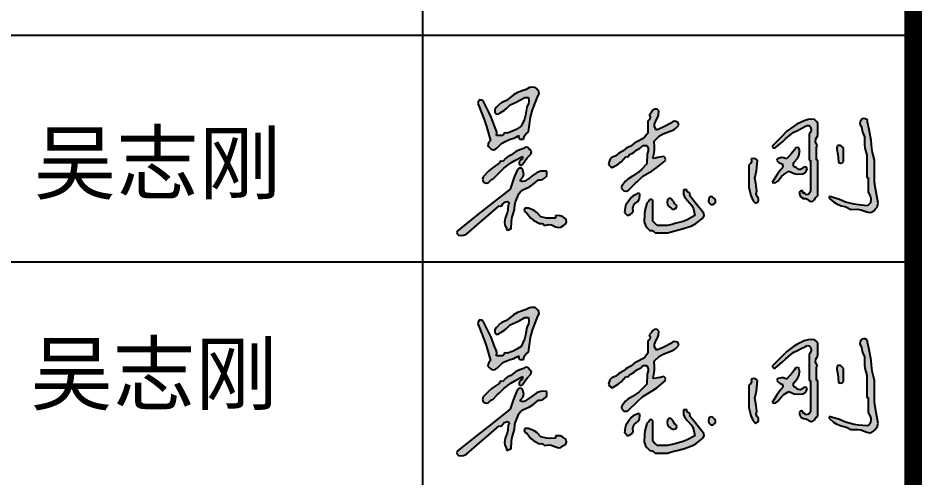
# Model space of a CAD drawing. Extents: x -737978 to 768813, y -372247 to 1140308.
# Drawn here: x -228873 to -221150, y -237344 to -233419 of the extents above; entities that cross this region are included whole.
import ezdxf

# ---------------------------------------------------------------- set-up
doc = ezdxf.new("R2010")
doc.units = 0
doc.header["$LTSCALE"] = 10
doc.header["$MEASUREMENT"] = 0
doc.layers.get('0').update_dxf_attribs({"linetype": 'CONTINUOUS'})
doc.layers.add('DRAW', color=7, linetype='CONTINUOUS', lineweight=70)
doc.layers.add('PUB_TITLE', color=4, linetype='CONTINUOUS')
doc.styles.add('-宋体', font='', dxfattribs={"width": 0.8})
doc.styles.get('-宋体').set_extended_font_data('SimSun')

# ---------------------------------------------------------------- blocks, each defined once
blk = doc.blocks.new('wzg')
h = blk.add_hatch(color=256)
h.dxf.hatch_style = 1
h.paths.add_polyline_path([(0.826577, 1.278069), (0.840469, 1.264177), (0.867877, 1.25699), (0.887394, 1.260893), (0.909929, 1.278069), (0.960253, 1.326905), (0.991362, 1.347644), (1.055796, 1.375313), (1.096602, 1.386528), (1.116777, 1.395175), (1.15304, 1.416989), (1.151057, 1.39953), (1.15487, 1.388091), (1.166932, 1.375313), (1.183603, 1.375313), (1.191938, 1.375313), (1.208609, 1.375313), (1.219398, 1.413904), (1.232704, 1.433864), (1.264177, 1.458666), (1.286389, 1.623627), (1.307818, 1.706489), (1.368367, 1.861535), (1.383902, 1.888001), (1.381474, 1.91471), (1.361421, 1.937941), (1.353086, 1.946277), (1.348918, 1.950444), (1.340583, 1.958779), (1.298193, 1.961852), (1.274341, 1.957081), (1.236393, 1.937941), (1.140497, 1.903157), (1.093644, 1.876803), (1.01412, 1.812913), (0.9646, 1.791511), (0.940699, 1.775079), (0.902983, 1.736507), (0.888178, 1.717951), (0.883191, 1.704654), (0.882145, 1.680938), (0.898151, 1.661526), (0.924784, 1.658567), (0.94466, 1.673992), (0.993046, 1.704644), (1.015888, 1.723203), (1.055796, 1.764291), (1.123955, 1.794497), (1.15744, 1.811239), (1.222501, 1.847643), (1.239171, 1.847643), (1.247506, 1.847643), (1.264177, 1.847643), (1.268027, 1.802578), (1.263252, 1.777116), (1.243339, 1.736507), (1.230026, 1.647813), (1.217077, 1.603213), (1.180825, 1.52118), (1.122736, 1.485178), (1.091666, 1.469643), (1.028012, 1.444774), (1.003392, 1.448152), (0.984513, 1.438712), (0.972444, 1.416989), (0.94466, 1.416989), (0.930768, 1.416989), (0.902983, 1.416989), (0.904841, 1.456727), (0.900122, 1.478747), (0.882145, 1.514234), (0.841439, 1.625209), (0.817656, 1.679771), (0.764063, 1.785129), (0.750505, 1.807561), (0.7346, 1.817502), (0.708495, 1.819859), (0.694, 1.795993), (0.692067, 1.776662), (0.701549, 1.750399), (0.761666, 1.597489), (0.78818, 1.519343), (0.833523, 1.361421), (0.815033, 1.341249), (0.808322, 1.326149), (0.805739, 1.298907), (0.819631, 1.285015)])
h.paths.add_polyline_path([(4.760337, 1.17288), (4.764974, 1.111364), (4.787457, 1.106952), (4.802781, 1.110783), (4.820542, 1.125256), (4.820542, 1.183603), (4.820542, 1.212776), (4.820542, 1.271123), (4.80665, 1.285015), (4.799704, 1.291961), (4.785812, 1.305853), (4.77192, 1.305853), (4.764974, 1.305853), (4.751082, 1.305853), (4.747541, 1.289328), (4.746145, 1.280957), (4.744136, 1.264177), (4.756139, 1.203665)], flags=17)
h.paths.add_polyline_path([(4.050933, 0.949191), (4.014803, 0.889091), (4.039648, 0.882852), (4.057454, 0.886809), (4.077318, 0.902983), (4.120035, 0.954486), (4.14619, 0.977735), (4.202346, 1.01412), (4.261757, 0.988091), (4.297394, 0.981893), (4.362105, 0.986336), (4.38731, 1.00173), (4.398815, 1.014878), (4.410727, 1.041904), (4.401296, 1.059139), (4.375984, 1.062755), (4.362105, 1.04885), (4.335639, 1.033315), (4.308929, 1.035743), (4.285698, 1.055796), (4.262467, 1.06462), (4.251035, 1.087485), (4.257914, 1.111364), (4.298917, 1.15804), (4.314635, 1.189478), (4.327375, 1.250285), (4.318543, 1.257581), (4.31607, 1.267475), (4.320429, 1.278069), (4.297409, 1.283866), (4.278392, 1.276735), (4.26486, 1.257231), (4.231982, 1.212953), (4.213717, 1.191878), (4.174562, 1.15304), (4.140976, 1.166616), (4.119531, 1.168266), (4.084264, 1.159986), (4.07157, 1.153695), (4.068021, 1.135946), (4.077318, 1.125256), (4.09444, 1.110814), (4.104804, 1.104892), (4.12594, 1.097472), (4.135038, 1.073527), (4.130431, 1.052797), (4.112048, 1.034958), (4.070467, 0.978492)], flags=17)
h.paths.add_polyline_path([(0.748492, 0.909431), (0.764063, 0.889091), (0.788009, 0.879993), (0.808739, 0.8846), (0.826577, 0.902983), (0.837345, 0.915088), (0.84556, 0.920017), (0.861307, 0.923822), (0.911319, 0.973833), (0.936324, 0.998839), (0.986336, 1.04885), (1.065507, 1.107725), (1.10765, 1.134416), (1.194717, 1.180825), (1.197904, 1.162461), (1.190482, 1.147616), (1.173878, 1.139148), (1.161648, 1.126531), (1.157773, 1.114904), (1.159986, 1.097472), (1.166278, 1.084779), (1.184027, 1.081229), (1.194717, 1.090526), (1.229861, 1.140615), (1.249541, 1.164512), (1.291961, 1.208609), (1.297758, 1.231629), (1.290627, 1.250645), (1.271123, 1.264177), (1.254877, 1.283388), (1.228675, 1.2863), (1.208609, 1.271123), (1.146384, 1.249524), (1.115928, 1.233571), (1.062742, 1.194717), (1.022184, 1.173942), (1.002927, 1.159129), (0.972444, 1.125256), (0.95408, 1.128444), (0.939235, 1.121022), (0.930768, 1.104418), (0.854101, 1.048948), (0.817565, 1.018034), (0.750171, 0.951606), (0.74468, 0.926585)])
h.paths.add_polyline_path([(2.329697, 0.802961), (2.340811, 0.791847), (2.37068, 0.790036), (2.389891, 0.79772), (2.410271, 0.819631), (2.468475, 0.875349), (2.497649, 0.903133), (2.556138, 0.958552), (2.661189, 1.020143), (2.711789, 1.055282), (2.806195, 1.132202), (2.80945, 1.152166), (2.805614, 1.165594), (2.792303, 1.180825), (2.747807, 1.172714), (2.725578, 1.168546), (2.681166, 1.159986), (2.672651, 1.162152), (2.668708, 1.173983), (2.67422, 1.180825), (2.68529, 1.249453), (2.686719, 1.285181), (2.681166, 1.354475), (2.743458, 1.412046), (2.782298, 1.435948), (2.861763, 1.465612), (2.906169, 1.483305), (2.927868, 1.498804), (2.959007, 1.535072), (2.958044, 1.550003), (2.954715, 1.558325), (2.945115, 1.569802), (2.915227, 1.578265), (2.893706, 1.574352), (2.868709, 1.55591), (2.806838, 1.521418), (2.774637, 1.506017), (2.70895, 1.479504), (2.687373, 1.515268), (2.685366, 1.545382), (2.702004, 1.583694), (2.72309, 1.625222), (2.730422, 1.648686), (2.736734, 1.69483), (2.715592, 1.71307), (2.69161, 1.715468), (2.667274, 1.701777), (2.653032, 1.680485), (2.64446, 1.670486), (2.625598, 1.653154), (2.636499, 1.627001), (2.631827, 1.603643), (2.611706, 1.583694), (2.611706, 1.528126), (2.611706, 1.500342), (2.611706, 1.444774), (2.575138, 1.400688), (2.551208, 1.381244), (2.50057, 1.354475), (2.464835, 1.336344), (2.447698, 1.324919), (2.417217, 1.298907), (2.381483, 1.280776), (2.364345, 1.269351), (2.333865, 1.243339), (2.298131, 1.225208), (2.280993, 1.213782), (2.250513, 1.187771), (2.205205, 1.168706), (2.182545, 1.144158), (2.16716, 1.097472), (2.177658, 1.076363), (2.187727, 1.066294), (2.208836, 1.055796), (2.277294, 1.095179), (2.30949, 1.121522), (2.361649, 1.180825), (2.380013, 1.177637), (2.394857, 1.185059), (2.403325, 1.201663), (2.439059, 1.219794), (2.456197, 1.231219), (2.486678, 1.257231), (2.517732, 1.270862), (2.532701, 1.281339), (2.556138, 1.305853), (2.572808, 1.305853), (2.581143, 1.305853), (2.597814, 1.305853), (2.612861, 1.269876), (2.61454, 1.246359), (2.60476, 1.208609), (2.60178, 1.164167), (2.600391, 1.141939), (2.597814, 1.097472), (2.540174, 1.035431), (2.507499, 1.007018), (2.438055, 0.958552), (2.384177, 0.925917), (2.359062, 0.903756), (2.319973, 0.854361), (2.314948, 0.841115), (2.313483, 0.833791), (2.313027, 0.819631), (2.32414, 0.808517)])
h.paths.add_polyline_path([(4.411393, 0.699201), (4.431565, 0.680711), (4.456409, 0.674472), (4.474216, 0.678429), (4.494079, 0.694603), (4.504232, 0.713781), (4.511776, 0.722834), (4.528809, 0.736279), (4.528809, 0.897427), (4.528809, 0.978001), (4.528809, 1.139148), (4.523253, 1.139148), (4.520474, 1.139148), (4.514917, 1.139148), (4.514917, 1.200273), (4.514917, 1.230836), (4.514917, 1.291961), (4.521091, 1.292653), (4.525014, 1.300499), (4.521863, 1.305853), (4.504058, 1.346681), (4.506059, 1.378697), (4.528809, 1.416989), (4.528809, 1.475336), (4.528809, 1.504509), (4.528809, 1.562856), (4.514917, 1.576748), (4.507971, 1.583694), (4.494079, 1.597586), (4.446619, 1.600643), (4.421452, 1.597682), (4.375997, 1.583694), (4.294266, 1.543654), (4.254737, 1.519654), (4.181508, 1.465612), (4.114826, 1.39893), (4.081485, 1.365589), (4.014803, 1.298907), (4.021252, 1.284045), (4.033385, 1.276764), (4.049534, 1.278069), (4.129918, 1.347749), (4.170205, 1.382479), (4.250968, 1.45172), (4.306536, 1.479504), (4.334321, 1.493396), (4.389889, 1.52118), (4.409483, 1.532035), (4.429138, 1.529578), (4.445457, 1.514234), (4.455349, 1.481913), (4.451405, 1.458247), (4.431565, 1.430881), (4.431565, 1.314188), (4.431565, 1.255842), (4.431565, 1.139148), (4.437122, 1.139148), (4.4399, 1.139148), (4.445457, 1.139148), (4.445457, 0.997449), (4.445457, 0.9266), (4.445457, 0.784901), (4.431899, 0.762469), (4.415994, 0.752528), (4.389889, 0.750171), (4.38856, 0.762525), (4.372785, 0.770412), (4.362105, 0.764063), (4.362105, 0.775177), (4.362105, 0.780733), (4.362105, 0.791847), (4.344645, 0.793831), (4.333206, 0.790018), (4.320429, 0.777955), (4.326159, 0.744528), (4.339604, 0.725321), (4.369051, 0.708495), (4.396293, 0.705912)])
h.paths.add_polyline_path([(3.816147, 0.66404), (3.827261, 0.652926), (3.849693, 0.666485), (3.859633, 0.682389), (3.861991, 0.708495), (3.840556, 0.735358), (3.834881, 0.758057), (3.841153, 0.791847), (3.832817, 0.850194), (3.82865, 0.879367), (3.820315, 0.937714), (3.837258, 1.017266), (3.842873, 1.05798), (3.848099, 1.139148), (3.825151, 1.155769), (3.806213, 1.159556), (3.778638, 1.15304), (3.780356, 1.123165), (3.772702, 1.104029), (3.750854, 1.08358), (3.750854, 0.983557), (3.750854, 0.933546), (3.750854, 0.833523), (3.764824, 0.770918), (3.774701, 0.739877), (3.799477, 0.680711), (3.81059, 0.669597)])
h.paths.add_polyline_path([(3.300912, 0.6607), (3.320201, 0.639034), (3.349709, 0.637776), (3.373099, 0.658243), (3.375769, 0.687657), (3.361877, 0.701549), (3.354931, 0.708495), (3.341039, 0.722387), (3.324321, 0.7278), (3.309489, 0.722856), (3.299363, 0.708495), (3.295185, 0.67979)])
h.paths.add_polyline_path([(2.882662, 0.591837), (2.903439, 0.583466), (2.913584, 0.590641), (2.919397, 0.593547), (2.931223, 0.597358), (2.937914, 0.616447), (2.933096, 0.633308), (2.917331, 0.64598), (2.900261, 0.672667), (2.890372, 0.685381), (2.868709, 0.708495), (2.853778, 0.707531), (2.845456, 0.704202), (2.833979, 0.694603), (2.827632, 0.660827), (2.833322, 0.638066), (2.854817, 0.61125), (2.872577, 0.5976)], flags=17)
h.paths.add_polyline_path([(5.015357, 0.579397), (5.084491, 0.555682), (5.114478, 0.547572), (5.135686, 0.551428), (5.160898, 0.569574), (5.177568, 0.586245), (5.185903, 0.59458), (5.202574, 0.61125), (5.205352, 0.627921), (5.206742, 0.636256), (5.20952, 0.652926), (5.195628, 0.736279), (5.188682, 0.777955), (5.17479, 0.861307), (5.172011, 0.877978), (5.170622, 0.886313), (5.167844, 0.902983), (5.167844, 0.997449), (5.167844, 1.044682), (5.167844, 1.139148), (5.146148, 1.226482), (5.139093, 1.271632), (5.133114, 1.361421), (5.116443, 1.444774), (5.108108, 1.48645), (5.091437, 1.569802), (5.09068, 1.581233), (5.089202, 1.587144), (5.084491, 1.597586), (5.064296, 1.607278), (5.050883, 1.608954), (5.028923, 1.604532), (5.006248, 1.576281), (5.003889, 1.545621), (5.021977, 1.514234), (5.031887, 1.468726), (5.038942, 1.446151), (5.056707, 1.403097), (5.055038, 1.319024), (5.060853, 1.275416), (5.084491, 1.194717), (5.084491, 1.094694), (5.084491, 1.044682), (5.084491, 0.94466), (5.090048, 0.94466), (5.092827, 0.94466), (5.098384, 0.94466), (5.098384, 0.877978), (5.098384, 0.844637), (5.098384, 0.777955), (5.12177, 0.73544), (5.128143, 0.708355), (5.126168, 0.659873), (5.112276, 0.64598), (5.10533, 0.639034), (5.091437, 0.625142), (4.990428, 0.634067), (4.939824, 0.642501), (4.841381, 0.666819), (4.773572, 0.696009), (4.738584, 0.708605), (4.66773, 0.729333), (4.659215, 0.727167), (4.655271, 0.715336), (4.660784, 0.708495), (4.707981, 0.667619), (4.735568, 0.650195), (4.792758, 0.625142), (4.839345, 0.615991), (4.862777, 0.607204), (4.903895, 0.583466), (4.97696, 0.585305)])
h.paths.add_polyline_path([(2.368595, 0.527898), (2.382487, 0.514006), (2.412209, 0.524968), (2.42706, 0.536519), (2.445001, 0.562628), (2.442437, 0.596332), (2.445537, 0.61493), (2.458893, 0.64598), (2.498926, 0.673541), (2.515928, 0.701878), (2.521408, 0.750171), (2.515116, 0.762864), (2.497367, 0.766414), (2.486678, 0.757117), (2.443714, 0.737296), (2.423037, 0.7198), (2.396379, 0.680711), (2.364226, 0.634546), (2.35324, 0.604727), (2.347757, 0.548736), (2.361649, 0.534844)])
h.paths.add_polyline_path([(1.523865, 0.409515), (1.569802, 0.388977), (1.604978, 0.379071), (1.629529, 0.382848), (1.6601, 0.40287), (1.684989, 0.419483), (1.694449, 0.443134), (1.687884, 0.47233), (1.648455, 0.50322), (1.619886, 0.513304), (1.569802, 0.514006), (1.569802, 0.502892), (1.569802, 0.497336), (1.569802, 0.486222), (1.502938, 0.483664), (1.468616, 0.486524), (1.403097, 0.500114), (1.356142, 0.549063), (1.326241, 0.569993), (1.264177, 0.597358), (1.247506, 0.597358), (1.239171, 0.597358), (1.222501, 0.597358), (1.216703, 0.574338), (1.223834, 0.555322), (1.243339, 0.54179), (1.290485, 0.483374), (1.322252, 0.457657), (1.389205, 0.423708), (1.412847, 0.425853), (1.428372, 0.420031), (1.444774, 0.40287), (1.494099, 0.412822)])
h.paths.add_polyline_path([(2.674886, 0.338008), (2.695058, 0.319517), (2.750627, 0.319517), (2.778411, 0.319517), (2.833979, 0.319517), (2.906164, 0.339165), (2.942283, 0.34889), (3.014576, 0.368139), (3.107767, 0.399202), (3.153611, 0.424343), (3.229902, 0.486222), (3.245416, 0.512701), (3.24299, 0.539381), (3.222956, 0.562628), (3.167812, 0.632425), (3.140026, 0.667158), (3.084036, 0.736279), (3.087224, 0.754642), (3.079801, 0.769487), (3.063198, 0.777955), (3.054366, 0.785252), (3.051893, 0.795145), (3.056252, 0.805739), (3.039581, 0.805739), (3.031246, 0.805739), (3.014576, 0.805739), (3.015278, 0.755655), (3.025361, 0.727086), (3.056252, 0.687657), (3.105973, 0.6288), (3.124783, 0.589615), (3.139604, 0.514006), (3.056252, 0.466447), (3.010236, 0.447753), (2.917331, 0.423708), (2.88399, 0.415372), (2.86732, 0.411205), (2.833979, 0.40287), (2.786746, 0.40287), (2.763129, 0.40287), (2.715896, 0.40287), (2.696448, 0.422318), (2.686723, 0.432043), (2.667274, 0.451492), (2.667274, 0.543179), (2.667274, 0.589023), (2.667274, 0.680711), (2.65738, 0.694412), (2.639401, 0.697409), (2.625598, 0.687657), (2.618105, 0.671521), (2.611911, 0.663779), (2.597814, 0.652926), (2.578031, 0.571197), (2.572352, 0.528604), (2.57003, 0.444546), (2.586282, 0.401254), (2.599907, 0.38006), (2.632544, 0.347301), (2.659786, 0.344719)])
h.paths.add_polyline_path([(0.459019, 0.306963), (0.47233, 0.291733), (0.508732, 0.288511), (0.528878, 0.291611), (0.562628, 0.305625), (0.710697, 0.432489), (0.784331, 0.496398), (0.930768, 0.625142), (0.949131, 0.621955), (0.963976, 0.629377), (0.972444, 0.64598), (0.990854, 0.662673), (1.003612, 0.669052), (1.028012, 0.673765), (1.040705, 0.667473), (1.044255, 0.649724), (1.034958, 0.639034), (1.030424, 0.576515), (1.023161, 0.54456), (1.000228, 0.486222), (0.991466, 0.439477), (0.994749, 0.411574), (1.01412, 0.368139), (1.016675, 0.35598), (1.030643, 0.348996), (1.041904, 0.354247), (1.049201, 0.363079), (1.059094, 0.365552), (1.069688, 0.361193), (1.073005, 0.45112), (1.080144, 0.496814), (1.104418, 0.583466), (1.110588, 0.640411), (1.117794, 0.669238), (1.139148, 0.722387), (1.155512, 0.760716), (1.169448, 0.779298), (1.201663, 0.805739), (1.276472, 0.840446), (1.312465, 0.863481), (1.375313, 0.916876), (1.404307, 0.915994), (1.421053, 0.921017), (1.444774, 0.937714), (1.455887, 0.948827), (1.461444, 0.954384), (1.472558, 0.965498), (1.472558, 0.984947), (1.472558, 0.994671), (1.472558, 1.01412), (1.42783, 1.01668), (1.404142, 1.013719), (1.361421, 1.000228), (1.305853, 0.96133), (1.278069, 0.941881), (1.222501, 0.902983), (1.200541, 0.898561), (1.187128, 0.900238), (1.166932, 0.909929), (1.200077, 0.946336), (1.209819, 0.979459), (1.201663, 1.028012), (1.185657, 1.047424), (1.159024, 1.050383), (1.139148, 1.034958), (1.10302, 0.947144), (1.086317, 0.902601), (1.055796, 0.812685), (0.81679, 0.623833), (0.697318, 0.529367), (0.458438, 0.340355), (0.455182, 0.320392)])
for p, q in [((1.274341, 1.957081), (1.236393, 1.937941)), ((1.298193, 1.961852), (1.274341, 1.957081)), ((1.340583, 1.958779), (1.298193, 1.961852)), ((1.348918, 1.950444), (1.340583, 1.958779)), ((1.353086, 1.946277), (1.348918, 1.950444)), ((1.361421, 1.937941), (1.353086, 1.946277)), ((1.093644, 1.876803), (1.01412, 1.812913)), ((1.140497, 1.903157), (1.093644, 1.876803)), ((1.236393, 1.937941), (1.140497, 1.903157)), ((1.15744, 1.811239), (1.222501, 1.847643)), ((1.222501, 1.847643), (1.239171, 1.847643)), ((1.239171, 1.847643), (1.247506, 1.847643)), ((1.247506, 1.847643), (1.264177, 1.847643)), ((1.264177, 1.847643), (1.268027, 1.802578)), ((1.307818, 1.706489), (1.368367, 1.861535)), ((1.381474, 1.91471), (1.361421, 1.937941)), ((1.368367, 1.861535), (1.383902, 1.888001)), ((1.383902, 1.888001), (1.381474, 1.91471)), ((0.694, 1.795993), (0.692067, 1.776662)), ((0.692067, 1.776662), (0.701549, 1.750399)), ((0.708495, 1.819859), (0.694, 1.795993)), ((0.701549, 1.750399), (0.761666, 1.597489)), ((0.7346, 1.817502), (0.708495, 1.819859)), ((0.750505, 1.807561), (0.7346, 1.817502)), ((0.764063, 1.785129), (0.750505, 1.807561)), ((0.817656, 1.679771), (0.764063, 1.785129)), ((0.902983, 1.736507), (0.888178, 1.717951)), ((0.940699, 1.775079), (0.902983, 1.736507)), ((0.9646, 1.791511), (0.940699, 1.775079)), ((1.01412, 1.812913), (0.9646, 1.791511)), ((1.015888, 1.723203), (1.055796, 1.764291)), ((1.055796, 1.764291), (1.123955, 1.794497)), ((1.123955, 1.794497), (1.15744, 1.811239)), ((1.243339, 1.736507), (1.230026, 1.647813)), ((1.263252, 1.777116), (1.243339, 1.736507)), ((1.268027, 1.802578), (1.263252, 1.777116)), ((0.841439, 1.625209), (0.817656, 1.679771)), ((0.883191, 1.704654), (0.882145, 1.680938)), ((0.882145, 1.680938), (0.898151, 1.661526)), ((0.888178, 1.717951), (0.883191, 1.704654)), ((0.898151, 1.661526), (0.924784, 1.658567)), ((0.924784, 1.658567), (0.94466, 1.673992)), ((0.94466, 1.673992), (0.993046, 1.704644)), ((0.993046, 1.704644), (1.015888, 1.723203)), ((1.230026, 1.647813), (1.217077, 1.603213)), ((1.286389, 1.623627), (1.307818, 1.706489)), ((2.64446, 1.670486), (2.625598, 1.653154)), ((2.625598, 1.653154), (2.636499, 1.627001)), ((2.653032, 1.680485), (2.64446, 1.670486)), ((2.667274, 1.701777), (2.653032, 1.680485)), ((2.69161, 1.715468), (2.667274, 1.701777)), ((2.715592, 1.71307), (2.69161, 1.715468)), ((2.736734, 1.69483), (2.715592, 1.71307)), ((2.72309, 1.625222), (2.730422, 1.648686)), ((2.730422, 1.648686), (2.736734, 1.69483)), ((0.761666, 1.597489), (0.78818, 1.519343)), ((0.882145, 1.514234), (0.841439, 1.625209)), ((1.217077, 1.603213), (1.180825, 1.52118)), ((1.264177, 1.458666), (1.286389, 1.623627)), ((2.631827, 1.603643), (2.611706, 1.583694)), ((2.611706, 1.583694), (2.611706, 1.528126)), ((2.636499, 1.627001), (2.631827, 1.603643)), ((2.685366, 1.545382), (2.702004, 1.583694)), ((2.687373, 1.515268), (2.685366, 1.545382)), ((2.702004, 1.583694), (2.72309, 1.625222)), ((2.868709, 1.55591), (2.806838, 1.521418)), ((2.893706, 1.574352), (2.868709, 1.55591)), ((2.915227, 1.578265), (2.893706, 1.574352)), ((2.945115, 1.569802), (2.915227, 1.578265)), ((2.927868, 1.498804), (2.959007, 1.535072)), ((2.954715, 1.558325), (2.945115, 1.569802)), ((2.958044, 1.550003), (2.954715, 1.558325)), ((2.959007, 1.535072), (2.958044, 1.550003)), ((4.294266, 1.543654), (4.254737, 1.519654)), ((4.375997, 1.583694), (4.294266, 1.543654)), ((4.421452, 1.597682), (4.375997, 1.583694)), ((4.389889, 1.52118), (4.409483, 1.532035)), ((4.409483, 1.532035), (4.429138, 1.529578)), ((4.446619, 1.600643), (4.421452, 1.597682)), ((4.494079, 1.597586), (4.446619, 1.600643)), ((4.507971, 1.583694), (4.494079, 1.597586)), ((4.514917, 1.576748), (4.507971, 1.583694)), ((4.528809, 1.562856), (4.514917, 1.576748)), ((4.528809, 1.504509), (4.528809, 1.562856)), ((5.006248, 1.576281), (5.003889, 1.545621)), ((5.003889, 1.545621), (5.021977, 1.514234)), ((5.028923, 1.604532), (5.006248, 1.576281)), ((5.050883, 1.608954), (5.028923, 1.604532)), ((5.064296, 1.607278), (5.050883, 1.608954)), ((5.084491, 1.597586), (5.064296, 1.607278)), ((5.089202, 1.587144), (5.084491, 1.597586)), ((5.09068, 1.581233), (5.089202, 1.587144)), ((5.091437, 1.569802), (5.09068, 1.581233)), ((5.108108, 1.48645), (5.091437, 1.569802)), ((0.78818, 1.519343), (0.833523, 1.361421)), ((0.900122, 1.478747), (0.882145, 1.514234)), ((0.904841, 1.456727), (0.900122, 1.478747)), ((0.902983, 1.416989), (0.904841, 1.456727)), ((0.984513, 1.438712), (0.972444, 1.416989)), ((1.003392, 1.448152), (0.984513, 1.438712)), ((1.028012, 1.444774), (1.003392, 1.448152)), ((1.091666, 1.469643), (1.028012, 1.444774)), ((1.122736, 1.485178), (1.091666, 1.469643)), ((1.180825, 1.52118), (1.122736, 1.485178)), ((1.219398, 1.413904), (1.232704, 1.433864)), ((1.232704, 1.433864), (1.264177, 1.458666)), ((2.611706, 1.444774), (2.575138, 1.400688)), ((2.611706, 1.528126), (2.611706, 1.500342)), ((2.611706, 1.500342), (2.611706, 1.444774)), ((2.70895, 1.479504), (2.687373, 1.515268)), ((2.774637, 1.506017), (2.70895, 1.479504)), ((2.743458, 1.412046), (2.782298, 1.435948)), ((2.806838, 1.521418), (2.774637, 1.506017)), ((2.782298, 1.435948), (2.861763, 1.465612)), ((2.861763, 1.465612), (2.906169, 1.483305)), ((2.906169, 1.483305), (2.927868, 1.498804)), ((4.181508, 1.465612), (4.114826, 1.39893)), ((4.170205, 1.382479), (4.250968, 1.45172)), ((4.254737, 1.519654), (4.181508, 1.465612)), ((4.250968, 1.45172), (4.306536, 1.479504)), ((4.306536, 1.479504), (4.334321, 1.493396)), ((4.334321, 1.493396), (4.389889, 1.52118)), ((4.429138, 1.529578), (4.445457, 1.514234)), ((4.451405, 1.458247), (4.431565, 1.430881)), ((4.431565, 1.430881), (4.431565, 1.314188)), ((4.445457, 1.514234), (4.455349, 1.481913)), ((4.455349, 1.481913), (4.451405, 1.458247)), ((4.528809, 1.475336), (4.528809, 1.504509)), ((4.528809, 1.416989), (4.528809, 1.475336)), ((5.021977, 1.514234), (5.031887, 1.468726)), ((5.031887, 1.468726), (5.038942, 1.446151)), ((5.038942, 1.446151), (5.056707, 1.403097)), ((5.116443, 1.444774), (5.108108, 1.48645)), ((5.133114, 1.361421), (5.116443, 1.444774)), ((0.815033, 1.341249), (0.808322, 1.326149)), ((0.833523, 1.361421), (0.815033, 1.341249)), ((0.930768, 1.416989), (0.902983, 1.416989)), ((0.909929, 1.278069), (0.960253, 1.326905)), ((0.94466, 1.416989), (0.930768, 1.416989)), ((0.972444, 1.416989), (0.94466, 1.416989)), ((0.960253, 1.326905), (0.991362, 1.347644)), ((0.991362, 1.347644), (1.055796, 1.375313)), ((1.055796, 1.375313), (1.096602, 1.386528)), ((1.096602, 1.386528), (1.116777, 1.395175)), ((1.116777, 1.395175), (1.15304, 1.416989)), ((1.15304, 1.416989), (1.151057, 1.39953)), ((1.151057, 1.39953), (1.15487, 1.388091)), ((1.15487, 1.388091), (1.166932, 1.375313)), ((1.166932, 1.375313), (1.183603, 1.375313)), ((1.183603, 1.375313), (1.191938, 1.375313)), ((1.191938, 1.375313), (1.208609, 1.375313)), ((1.208609, 1.375313), (1.219398, 1.413904)), ((2.464835, 1.336344), (2.447698, 1.324919)), ((2.50057, 1.354475), (2.464835, 1.336344)), ((2.551208, 1.381244), (2.50057, 1.354475)), ((2.575138, 1.400688), (2.551208, 1.381244)), ((2.681166, 1.354475), (2.743458, 1.412046)), ((2.686719, 1.285181), (2.681166, 1.354475)), ((4.081485, 1.365589), (4.014803, 1.298907)), ((4.049534, 1.278069), (4.129918, 1.347749)), ((4.114826, 1.39893), (4.081485, 1.365589)), ((4.129918, 1.347749), (4.170205, 1.382479)), ((4.504058, 1.346681), (4.506059, 1.378697)), ((4.521863, 1.305853), (4.504058, 1.346681)), ((4.506059, 1.378697), (4.528809, 1.416989)), ((5.056707, 1.403097), (5.055038, 1.319024)), ((5.139093, 1.271632), (5.133114, 1.361421)), ((0.808322, 1.326149), (0.805739, 1.298907)), ((0.805739, 1.298907), (0.819631, 1.285015)), ((0.819631, 1.285015), (0.826577, 1.278069)), ((0.826577, 1.278069), (0.840469, 1.264177)), ((0.840469, 1.264177), (0.867877, 1.25699)), ((0.867877, 1.25699), (0.887394, 1.260893)), ((0.887394, 1.260893), (0.909929, 1.278069)), ((1.115928, 1.233571), (1.062742, 1.194717)), ((1.146384, 1.249524), (1.115928, 1.233571)), ((1.208609, 1.271123), (1.146384, 1.249524)), ((1.228675, 1.2863), (1.208609, 1.271123)), ((1.254877, 1.283388), (1.228675, 1.2863)), ((1.271123, 1.264177), (1.254877, 1.283388)), ((1.290627, 1.250645), (1.271123, 1.264177)), ((1.297758, 1.231629), (1.290627, 1.250645)), ((1.291961, 1.208609), (1.297758, 1.231629)), ((2.298131, 1.225208), (2.280993, 1.213782)), ((2.333865, 1.243339), (2.298131, 1.225208)), ((2.364345, 1.269351), (2.333865, 1.243339)), ((2.381483, 1.280776), (2.364345, 1.269351)), ((2.417217, 1.298907), (2.381483, 1.280776)), ((2.447698, 1.324919), (2.417217, 1.298907)), ((2.439059, 1.219794), (2.456197, 1.231219)), ((2.456197, 1.231219), (2.486678, 1.257231)), ((2.486678, 1.257231), (2.517732, 1.270862)), ((2.517732, 1.270862), (2.532701, 1.281339)), ((2.532701, 1.281339), (2.556138, 1.305853)), ((2.556138, 1.305853), (2.572808, 1.305853)), ((2.572808, 1.305853), (2.581143, 1.305853)), ((2.581143, 1.305853), (2.597814, 1.305853)), ((2.597814, 1.305853), (2.612861, 1.269876)), ((2.61454, 1.246359), (2.60476, 1.208609)), ((2.612861, 1.269876), (2.61454, 1.246359)), ((2.67422, 1.180825), (2.68529, 1.249453)), ((2.68529, 1.249453), (2.686719, 1.285181)), ((4.014803, 1.298907), (4.021252, 1.284045)), ((4.021252, 1.284045), (4.033385, 1.276764)), ((4.033385, 1.276764), (4.049534, 1.278069)), ((4.26486, 1.257231), (4.231982, 1.212953)), ((4.278392, 1.276735), (4.26486, 1.257231)), ((4.297409, 1.283866), (4.278392, 1.276735)), ((4.320429, 1.278069), (4.297409, 1.283866)), ((4.314635, 1.189478), (4.327375, 1.250285)), ((4.31607, 1.267475), (4.320429, 1.278069)), ((4.318543, 1.257581), (4.31607, 1.267475)), ((4.327375, 1.250285), (4.318543, 1.257581)), ((4.431565, 1.314188), (4.431565, 1.255842)), ((4.431565, 1.255842), (4.431565, 1.139148)), ((4.514917, 1.291961), (4.521091, 1.292653)), ((4.514917, 1.230836), (4.514917, 1.291961)), ((4.514917, 1.200273), (4.514917, 1.230836)), ((4.521091, 1.292653), (4.525014, 1.300499)), ((4.525014, 1.300499), (4.521863, 1.305853)), ((4.746145, 1.280957), (4.744136, 1.264177)), ((4.744136, 1.264177), (4.756139, 1.203665)), ((4.747541, 1.289328), (4.746145, 1.280957)), ((4.751082, 1.305853), (4.747541, 1.289328)), ((4.764974, 1.305853), (4.751082, 1.305853)), ((4.77192, 1.305853), (4.764974, 1.305853)), ((4.785812, 1.305853), (4.77192, 1.305853)), ((4.799704, 1.291961), (4.785812, 1.305853)), ((4.80665, 1.285015), (4.799704, 1.291961)), ((4.820542, 1.271123), (4.80665, 1.285015)), ((4.820542, 1.212776), (4.820542, 1.271123)), ((5.055038, 1.319024), (5.060853, 1.275416)), ((5.060853, 1.275416), (5.084491, 1.194717)), ((5.146148, 1.226482), (5.139093, 1.271632)), ((5.167844, 1.139148), (5.146148, 1.226482)), ((0.95408, 1.128444), (0.939235, 1.121022)), ((0.972444, 1.125256), (0.95408, 1.128444)), ((1.002927, 1.159129), (0.972444, 1.125256)), ((1.022184, 1.173942), (1.002927, 1.159129)), ((1.062742, 1.194717), (1.022184, 1.173942)), ((1.065507, 1.107725), (1.10765, 1.134416)), ((1.10765, 1.134416), (1.194717, 1.180825)), ((1.161648, 1.126531), (1.157773, 1.114904)), ((1.173878, 1.139148), (1.161648, 1.126531)), ((1.190482, 1.147616), (1.173878, 1.139148)), ((1.197904, 1.162461), (1.190482, 1.147616)), ((1.194717, 1.180825), (1.197904, 1.162461)), ((1.194717, 1.090526), (1.229861, 1.140615)), ((1.229861, 1.140615), (1.249541, 1.164512)), ((1.249541, 1.164512), (1.291961, 1.208609)), ((2.182545, 1.144158), (2.16716, 1.097472)), ((2.205205, 1.168706), (2.182545, 1.144158)), ((2.250513, 1.187771), (2.205205, 1.168706)), ((2.280993, 1.213782), (2.250513, 1.187771)), ((2.30949, 1.121522), (2.361649, 1.180825)), ((2.361649, 1.180825), (2.380013, 1.177637)), ((2.380013, 1.177637), (2.394857, 1.185059)), ((2.394857, 1.185059), (2.403325, 1.201663)), ((2.403325, 1.201663), (2.439059, 1.219794)), ((2.600391, 1.141939), (2.597814, 1.097472)), ((2.60178, 1.164167), (2.600391, 1.141939)), ((2.60476, 1.208609), (2.60178, 1.164167)), ((2.668708, 1.173983), (2.67422, 1.180825)), ((2.672651, 1.162152), (2.668708, 1.173983)), ((2.681166, 1.159986), (2.672651, 1.162152)), ((2.725578, 1.168546), (2.681166, 1.159986)), ((2.711789, 1.055282), (2.806195, 1.132202)), ((2.747807, 1.172714), (2.725578, 1.168546)), ((2.792303, 1.180825), (2.747807, 1.172714)), ((2.805614, 1.165594), (2.792303, 1.180825)), ((2.80945, 1.152166), (2.805614, 1.165594)), ((2.806195, 1.132202), (2.80945, 1.152166)), ((3.780356, 1.123165), (3.772702, 1.104029)), ((3.806213, 1.159556), (3.778638, 1.15304)), ((3.778638, 1.15304), (3.780356, 1.123165)), ((3.825151, 1.155769), (3.806213, 1.159556)), ((3.848099, 1.139148), (3.825151, 1.155769)), ((3.842873, 1.05798), (3.848099, 1.139148)), ((4.07157, 1.153695), (4.068021, 1.135946)), ((4.068021, 1.135946), (4.077318, 1.125256)), ((4.084264, 1.159986), (4.07157, 1.153695)), ((4.077318, 1.125256), (4.09444, 1.110814)), ((4.119531, 1.168266), (4.084264, 1.159986)), ((4.140976, 1.166616), (4.119531, 1.168266)), ((4.174562, 1.15304), (4.140976, 1.166616)), ((4.213717, 1.191878), (4.174562, 1.15304)), ((4.231982, 1.212953), (4.213717, 1.191878)), ((4.257914, 1.111364), (4.298917, 1.15804)), ((4.298917, 1.15804), (4.314635, 1.189478)), ((4.431565, 1.139148), (4.437122, 1.139148)), ((4.437122, 1.139148), (4.4399, 1.139148)), ((4.4399, 1.139148), (4.445457, 1.139148)), ((4.445457, 1.139148), (4.445457, 0.997449)), ((4.514917, 1.139148), (4.514917, 1.200273)), ((4.520474, 1.139148), (4.514917, 1.139148)), ((4.523253, 1.139148), (4.520474, 1.139148)), ((4.528809, 1.139148), (4.523253, 1.139148)), ((4.528809, 0.978001), (4.528809, 1.139148)), ((4.756139, 1.203665), (4.760337, 1.17288)), ((4.760337, 1.17288), (4.764974, 1.111364)), ((4.802781, 1.110783), (4.820542, 1.125256)), ((4.820542, 1.183603), (4.820542, 1.212776)), ((4.820542, 1.125256), (4.820542, 1.183603)), ((5.084491, 1.194717), (5.084491, 1.094694)), ((5.167844, 1.044682), (5.167844, 1.139148)), ((0.854101, 1.048948), (0.817565, 1.018034)), ((0.930768, 1.104418), (0.854101, 1.048948)), ((0.939235, 1.121022), (0.930768, 1.104418)), ((0.936324, 0.998839), (0.986336, 1.04885)), ((0.986336, 1.04885), (1.065507, 1.107725)), ((1.139148, 1.034958), (1.10302, 0.947144)), ((1.159024, 1.050383), (1.139148, 1.034958)), ((1.157773, 1.114904), (1.159986, 1.097472)), ((1.185657, 1.047424), (1.159024, 1.050383)), ((1.159986, 1.097472), (1.166278, 1.084779)), ((1.166278, 1.084779), (1.184027, 1.081229)), ((1.184027, 1.081229), (1.194717, 1.090526)), ((1.201663, 1.028012), (1.185657, 1.047424)), ((1.209819, 0.979459), (1.201663, 1.028012)), ((2.16716, 1.097472), (2.177658, 1.076363)), ((2.177658, 1.076363), (2.187727, 1.066294)), ((2.187727, 1.066294), (2.208836, 1.055796)), ((2.208836, 1.055796), (2.277294, 1.095179)), ((2.277294, 1.095179), (2.30949, 1.121522)), ((2.540174, 1.035431), (2.507499, 1.007018)), ((2.597814, 1.097472), (2.540174, 1.035431)), ((2.661189, 1.020143), (2.711789, 1.055282)), ((3.772702, 1.104029), (3.750854, 1.08358)), ((3.750854, 1.08358), (3.750854, 0.983557)), ((3.837258, 1.017266), (3.842873, 1.05798)), ((4.112048, 1.034958), (4.070467, 0.978492)), ((4.09444, 1.110814), (4.104804, 1.104892)), ((4.104804, 1.104892), (4.12594, 1.097472)), ((4.130431, 1.052797), (4.112048, 1.034958)), ((4.12594, 1.097472), (4.135038, 1.073527)), ((4.135038, 1.073527), (4.130431, 1.052797)), ((4.251035, 1.087485), (4.257914, 1.111364)), ((4.262467, 1.06462), (4.251035, 1.087485)), ((4.285698, 1.055796), (4.262467, 1.06462)), ((4.308929, 1.035743), (4.285698, 1.055796)), ((4.335639, 1.033315), (4.308929, 1.035743)), ((4.362105, 1.04885), (4.335639, 1.033315)), ((4.375984, 1.062755), (4.362105, 1.04885)), ((4.401296, 1.059139), (4.375984, 1.062755)), ((4.398815, 1.014878), (4.410727, 1.041904)), ((4.410727, 1.041904), (4.401296, 1.059139)), ((4.764974, 1.111364), (4.787457, 1.106952)), ((4.787457, 1.106952), (4.802781, 1.110783)), ((5.084491, 1.094694), (5.084491, 1.044682)), ((5.084491, 1.044682), (5.084491, 0.94466)), ((5.167844, 0.997449), (5.167844, 1.044682)), ((0.750171, 0.951606), (0.74468, 0.926585)), ((0.74468, 0.926585), (0.748492, 0.909431)), ((0.817565, 1.018034), (0.750171, 0.951606)), ((0.837345, 0.915088), (0.84556, 0.920017)), ((0.84556, 0.920017), (0.861307, 0.923822)), ((0.861307, 0.923822), (0.911319, 0.973833)), ((0.911319, 0.973833), (0.936324, 0.998839)), ((1.10302, 0.947144), (1.086317, 0.902601)), ((1.166932, 0.909929), (1.200077, 0.946336)), ((1.200077, 0.946336), (1.209819, 0.979459)), ((1.278069, 0.941881), (1.222501, 0.902983)), ((1.305853, 0.96133), (1.278069, 0.941881)), ((1.361421, 1.000228), (1.305853, 0.96133)), ((1.404142, 1.013719), (1.361421, 1.000228)), ((1.42783, 1.01668), (1.404142, 1.013719)), ((1.404307, 0.915994), (1.421053, 0.921017)), ((1.421053, 0.921017), (1.444774, 0.937714)), ((1.472558, 1.01412), (1.42783, 1.01668)), ((1.444774, 0.937714), (1.455887, 0.948827)), ((1.455887, 0.948827), (1.461444, 0.954384)), ((1.461444, 0.954384), (1.472558, 0.965498)), ((1.472558, 0.994671), (1.472558, 1.01412)), ((1.472558, 0.984947), (1.472558, 0.994671)), ((1.472558, 0.965498), (1.472558, 0.984947)), ((2.384177, 0.925917), (2.359062, 0.903756)), ((2.438055, 0.958552), (2.384177, 0.925917)), ((2.507499, 1.007018), (2.438055, 0.958552)), ((2.497649, 0.903133), (2.556138, 0.958552)), ((2.556138, 0.958552), (2.661189, 1.020143)), ((3.750854, 0.983557), (3.750854, 0.933546)), ((3.750854, 0.933546), (3.750854, 0.833523)), ((3.820315, 0.937714), (3.837258, 1.017266)), ((3.82865, 0.879367), (3.820315, 0.937714)), ((4.050933, 0.949191), (4.014803, 0.889091)), ((4.070467, 0.978492), (4.050933, 0.949191)), ((4.077318, 0.902983), (4.120035, 0.954486)), ((4.120035, 0.954486), (4.14619, 0.977735)), ((4.14619, 0.977735), (4.202346, 1.01412)), ((4.202346, 1.01412), (4.261757, 0.988091)), ((4.261757, 0.988091), (4.297394, 0.981893)), ((4.297394, 0.981893), (4.362105, 0.986336)), ((4.362105, 0.986336), (4.38731, 1.00173)), ((4.38731, 1.00173), (4.398815, 1.014878)), ((4.445457, 0.997449), (4.445457, 0.9266)), ((4.445457, 0.9266), (4.445457, 0.784901)), ((4.528809, 0.897427), (4.528809, 0.978001)), ((5.084491, 0.94466), (5.090048, 0.94466)), ((5.090048, 0.94466), (5.092827, 0.94466)), ((5.092827, 0.94466), (5.098384, 0.94466)), ((5.098384, 0.94466), (5.098384, 0.877978)), ((5.167844, 0.902983), (5.167844, 0.997449)), ((0.748492, 0.909431), (0.764063, 0.889091)), ((0.764063, 0.889091), (0.788009, 0.879993)), ((0.788009, 0.879993), (0.808739, 0.8846)), ((0.808739, 0.8846), (0.826577, 0.902983)), ((0.826577, 0.902983), (0.837345, 0.915088)), ((1.086317, 0.902601), (1.055796, 0.812685)), ((1.187128, 0.900238), (1.166932, 0.909929)), ((1.200541, 0.898561), (1.187128, 0.900238)), ((1.222501, 0.902983), (1.200541, 0.898561)), ((1.201663, 0.805739), (1.276472, 0.840446)), ((1.276472, 0.840446), (1.312465, 0.863481)), ((1.312465, 0.863481), (1.375313, 0.916876)), ((1.375313, 0.916876), (1.404307, 0.915994)), ((2.313483, 0.833791), (2.313027, 0.819631)), ((2.313027, 0.819631), (2.32414, 0.808517)), ((2.314948, 0.841115), (2.313483, 0.833791)), ((2.319973, 0.854361), (2.314948, 0.841115)), ((2.359062, 0.903756), (2.319973, 0.854361)), ((2.389891, 0.79772), (2.410271, 0.819631)), ((2.410271, 0.819631), (2.468475, 0.875349)), ((2.468475, 0.875349), (2.497649, 0.903133)), ((3.750854, 0.833523), (3.764824, 0.770918)), ((3.832817, 0.850194), (3.82865, 0.879367)), ((3.841153, 0.791847), (3.832817, 0.850194)), ((4.014803, 0.889091), (4.039648, 0.882852)), ((4.039648, 0.882852), (4.057454, 0.886809)), ((4.057454, 0.886809), (4.077318, 0.902983)), ((4.528809, 0.736279), (4.528809, 0.897427)), ((5.098384, 0.877978), (5.098384, 0.844637)), ((5.098384, 0.844637), (5.098384, 0.777955)), ((5.170622, 0.886313), (5.167844, 0.902983)), ((5.172011, 0.877978), (5.170622, 0.886313)), ((5.17479, 0.861307), (5.172011, 0.877978)), ((5.188682, 0.777955), (5.17479, 0.861307)), ((1.055796, 0.812685), (0.81679, 0.623833)), ((1.117794, 0.669238), (1.139148, 0.722387)), ((1.139148, 0.722387), (1.155512, 0.760716)), ((1.155512, 0.760716), (1.169448, 0.779298)), ((1.169448, 0.779298), (1.201663, 0.805739)), ((2.32414, 0.808517), (2.329697, 0.802961)), ((2.329697, 0.802961), (2.340811, 0.791847)), ((2.340811, 0.791847), (2.37068, 0.790036)), ((2.37068, 0.790036), (2.389891, 0.79772)), ((2.423037, 0.7198), (2.396379, 0.680711)), ((2.443714, 0.737296), (2.423037, 0.7198)), ((2.486678, 0.757117), (2.443714, 0.737296)), ((2.497367, 0.766414), (2.486678, 0.757117)), ((2.515116, 0.762864), (2.497367, 0.766414)), ((2.521408, 0.750171), (2.515116, 0.762864)), ((2.515928, 0.701878), (2.521408, 0.750171)), ((3.031246, 0.805739), (3.014576, 0.805739)), ((3.014576, 0.805739), (3.015278, 0.755655)), ((3.015278, 0.755655), (3.025361, 0.727086)), ((3.025361, 0.727086), (3.056252, 0.687657)), ((3.039581, 0.805739), (3.031246, 0.805739)), ((3.056252, 0.805739), (3.039581, 0.805739)), ((3.051893, 0.795145), (3.056252, 0.805739)), ((3.054366, 0.785252), (3.051893, 0.795145)), ((3.063198, 0.777955), (3.054366, 0.785252)), ((3.079801, 0.769487), (3.063198, 0.777955)), ((3.087224, 0.754642), (3.079801, 0.769487)), ((3.084036, 0.736279), (3.087224, 0.754642)), ((3.140026, 0.667158), (3.084036, 0.736279)), ((3.309489, 0.722856), (3.299363, 0.708495)), ((3.324321, 0.7278), (3.309489, 0.722856)), ((3.341039, 0.722387), (3.324321, 0.7278)), ((3.354931, 0.708495), (3.341039, 0.722387)), ((3.764824, 0.770918), (3.774701, 0.739877)), ((3.774701, 0.739877), (3.799477, 0.680711)), ((3.834881, 0.758057), (3.841153, 0.791847)), ((3.840556, 0.735358), (3.834881, 0.758057)), ((3.861991, 0.708495), (3.840556, 0.735358)), ((4.333206, 0.790018), (4.320429, 0.777955)), ((4.320429, 0.777955), (4.326159, 0.744528)), ((4.326159, 0.744528), (4.339604, 0.725321)), ((4.344645, 0.793831), (4.333206, 0.790018)), ((4.339604, 0.725321), (4.369051, 0.708495)), ((4.362105, 0.791847), (4.344645, 0.793831)), ((4.362105, 0.780733), (4.362105, 0.791847)), ((4.362105, 0.775177), (4.362105, 0.780733)), ((4.362105, 0.764063), (4.362105, 0.775177)), ((4.372785, 0.770412), (4.362105, 0.764063)), ((4.38856, 0.762525), (4.372785, 0.770412)), ((4.389889, 0.750171), (4.38856, 0.762525)), ((4.415994, 0.752528), (4.389889, 0.750171)), ((4.431899, 0.762469), (4.415994, 0.752528)), ((4.445457, 0.784901), (4.431899, 0.762469)), ((4.504232, 0.713781), (4.511776, 0.722834)), ((4.511776, 0.722834), (4.528809, 0.736279)), ((4.659215, 0.727167), (4.655271, 0.715336)), ((4.655271, 0.715336), (4.660784, 0.708495)), ((4.66773, 0.729333), (4.659215, 0.727167)), ((4.738584, 0.708605), (4.66773, 0.729333)), ((5.098384, 0.777955), (5.12177, 0.73544)), ((5.12177, 0.73544), (5.128143, 0.708355)), ((5.195628, 0.736279), (5.188682, 0.777955)), ((5.20952, 0.652926), (5.195628, 0.736279)), ((0.81679, 0.623833), (0.697318, 0.529367)), ((0.784331, 0.496398), (0.930768, 0.625142)), ((0.930768, 0.625142), (0.949131, 0.621955)), ((0.949131, 0.621955), (0.963976, 0.629377)), ((0.963976, 0.629377), (0.972444, 0.64598)), ((0.972444, 0.64598), (0.990854, 0.662673)), ((0.990854, 0.662673), (1.003612, 0.669052)), ((1.003612, 0.669052), (1.028012, 0.673765)), ((1.028012, 0.673765), (1.040705, 0.667473)), ((1.034958, 0.639034), (1.030424, 0.576515)), ((1.044255, 0.649724), (1.034958, 0.639034)), ((1.040705, 0.667473), (1.044255, 0.649724)), ((1.104418, 0.583466), (1.110588, 0.640411)), ((1.110588, 0.640411), (1.117794, 0.669238)), ((2.364226, 0.634546), (2.35324, 0.604727)), ((2.396379, 0.680711), (2.364226, 0.634546)), ((2.442437, 0.596332), (2.445537, 0.61493)), ((2.445537, 0.61493), (2.458893, 0.64598)), ((2.458893, 0.64598), (2.498926, 0.673541)), ((2.498926, 0.673541), (2.515928, 0.701878)), ((2.597814, 0.652926), (2.578031, 0.571197)), ((2.611911, 0.663779), (2.597814, 0.652926)), ((2.618105, 0.671521), (2.611911, 0.663779)), ((2.625598, 0.687657), (2.618105, 0.671521)), ((2.639401, 0.697409), (2.625598, 0.687657)), ((2.65738, 0.694412), (2.639401, 0.697409)), ((2.667274, 0.680711), (2.65738, 0.694412)), ((2.667274, 0.589023), (2.667274, 0.680711)), ((2.833979, 0.694603), (2.827632, 0.660827)), ((2.827632, 0.660827), (2.833322, 0.638066)), ((2.833322, 0.638066), (2.854817, 0.61125)), ((2.845456, 0.704202), (2.833979, 0.694603)), ((2.853778, 0.707531), (2.845456, 0.704202)), ((2.868709, 0.708495), (2.853778, 0.707531)), ((2.890372, 0.685381), (2.868709, 0.708495)), ((2.900261, 0.672667), (2.890372, 0.685381)), ((2.917331, 0.64598), (2.900261, 0.672667)), ((2.933096, 0.633308), (2.917331, 0.64598)), ((2.931223, 0.597358), (2.937914, 0.616447)), ((2.937914, 0.616447), (2.933096, 0.633308)), ((3.056252, 0.687657), (3.105973, 0.6288)), ((3.105973, 0.6288), (3.124783, 0.589615)), ((3.167812, 0.632425), (3.140026, 0.667158)), ((3.222956, 0.562628), (3.167812, 0.632425)), ((3.299363, 0.708495), (3.295185, 0.67979)), ((3.295185, 0.67979), (3.300912, 0.6607)), ((3.300912, 0.6607), (3.320201, 0.639034)), ((3.320201, 0.639034), (3.349709, 0.637776)), ((3.349709, 0.637776), (3.373099, 0.658243)), ((3.361877, 0.701549), (3.354931, 0.708495)), ((3.375769, 0.687657), (3.361877, 0.701549)), ((3.373099, 0.658243), (3.375769, 0.687657)), ((3.799477, 0.680711), (3.81059, 0.669597)), ((3.81059, 0.669597), (3.816147, 0.66404)), ((3.816147, 0.66404), (3.827261, 0.652926)), ((3.827261, 0.652926), (3.849693, 0.666485)), ((3.849693, 0.666485), (3.859633, 0.682389)), ((3.859633, 0.682389), (3.861991, 0.708495)), ((4.369051, 0.708495), (4.396293, 0.705912)), ((4.396293, 0.705912), (4.411393, 0.699201)), ((4.411393, 0.699201), (4.431565, 0.680711)), ((4.431565, 0.680711), (4.456409, 0.674472)), ((4.456409, 0.674472), (4.474216, 0.678429)), ((4.474216, 0.678429), (4.494079, 0.694603)), ((4.494079, 0.694603), (4.504232, 0.713781)), ((4.660784, 0.708495), (4.707981, 0.667619)), ((4.707981, 0.667619), (4.735568, 0.650195)), ((4.735568, 0.650195), (4.792758, 0.625142)), ((4.773572, 0.696009), (4.738584, 0.708605)), ((4.841381, 0.666819), (4.773572, 0.696009)), ((4.792758, 0.625142), (4.839345, 0.615991)), ((4.839345, 0.615991), (4.862777, 0.607204)), ((4.939824, 0.642501), (4.841381, 0.666819)), ((4.990428, 0.634067), (4.939824, 0.642501)), ((5.091437, 0.625142), (4.990428, 0.634067)), ((5.10533, 0.639034), (5.091437, 0.625142)), ((5.112276, 0.64598), (5.10533, 0.639034)), ((5.126168, 0.659873), (5.112276, 0.64598)), ((5.128143, 0.708355), (5.126168, 0.659873)), ((5.202574, 0.61125), (5.205352, 0.627921)), ((5.205352, 0.627921), (5.206742, 0.636256)), ((5.206742, 0.636256), (5.20952, 0.652926)), ((0.697318, 0.529367), (0.458438, 0.340355)), ((1.023161, 0.54456), (1.000228, 0.486222)), ((1.030424, 0.576515), (1.023161, 0.54456)), ((1.080144, 0.496814), (1.104418, 0.583466)), ((1.222501, 0.597358), (1.216703, 0.574338)), ((1.216703, 0.574338), (1.223834, 0.555322)), ((1.239171, 0.597358), (1.222501, 0.597358)), ((1.223834, 0.555322), (1.243339, 0.54179)), ((1.247506, 0.597358), (1.239171, 0.597358)), ((1.243339, 0.54179), (1.290485, 0.483374)), ((1.264177, 0.597358), (1.247506, 0.597358)), ((1.326241, 0.569993), (1.264177, 0.597358)), ((1.356142, 0.549063), (1.326241, 0.569993)), ((1.403097, 0.500114), (1.356142, 0.549063)), ((1.619886, 0.513304), (1.569802, 0.514006)), ((1.569802, 0.514006), (1.569802, 0.502892)), ((1.648455, 0.50322), (1.619886, 0.513304)), ((2.35324, 0.604727), (2.347757, 0.548736)), ((2.347757, 0.548736), (2.361649, 0.534844)), ((2.361649, 0.534844), (2.368595, 0.527898)), ((2.368595, 0.527898), (2.382487, 0.514006)), ((2.382487, 0.514006), (2.412209, 0.524968)), ((2.412209, 0.524968), (2.42706, 0.536519)), ((2.42706, 0.536519), (2.445001, 0.562628)), ((2.445001, 0.562628), (2.442437, 0.596332)), ((2.572352, 0.528604), (2.57003, 0.444546)), ((2.578031, 0.571197), (2.572352, 0.528604)), ((2.667274, 0.543179), (2.667274, 0.589023)), ((2.667274, 0.451492), (2.667274, 0.543179)), ((2.854817, 0.61125), (2.872577, 0.5976)), ((2.872577, 0.5976), (2.882662, 0.591837)), ((2.882662, 0.591837), (2.903439, 0.583466)), ((2.903439, 0.583466), (2.913584, 0.590641)), ((2.913584, 0.590641), (2.919397, 0.593547)), ((2.919397, 0.593547), (2.931223, 0.597358)), ((3.139604, 0.514006), (3.056252, 0.466447)), ((3.124783, 0.589615), (3.139604, 0.514006)), ((3.24299, 0.539381), (3.222956, 0.562628)), ((3.229902, 0.486222), (3.245416, 0.512701)), ((3.245416, 0.512701), (3.24299, 0.539381)), ((4.862777, 0.607204), (4.903895, 0.583466)), ((4.903895, 0.583466), (4.97696, 0.585305)), ((4.97696, 0.585305), (5.015357, 0.579397)), ((5.015357, 0.579397), (5.084491, 0.555682)), ((5.084491, 0.555682), (5.114478, 0.547572)), ((5.114478, 0.547572), (5.135686, 0.551428)), ((5.135686, 0.551428), (5.160898, 0.569574)), ((5.160898, 0.569574), (5.177568, 0.586245)), ((5.177568, 0.586245), (5.185903, 0.59458)), ((5.185903, 0.59458), (5.202574, 0.61125)), ((0.562628, 0.305625), (0.710697, 0.432489)), ((0.710697, 0.432489), (0.784331, 0.496398)), ((1.000228, 0.486222), (0.991466, 0.439477)), ((0.991466, 0.439477), (0.994749, 0.411574)), ((0.994749, 0.411574), (1.01412, 0.368139)), ((1.069688, 0.361193), (1.073005, 0.45112)), ((1.073005, 0.45112), (1.080144, 0.496814)), ((1.290485, 0.483374), (1.322252, 0.457657)), ((1.322252, 0.457657), (1.389205, 0.423708)), ((1.389205, 0.423708), (1.412847, 0.425853)), ((1.468616, 0.486524), (1.403097, 0.500114)), ((1.412847, 0.425853), (1.428372, 0.420031)), ((1.428372, 0.420031), (1.444774, 0.40287)), ((1.444774, 0.40287), (1.494099, 0.412822)), ((1.502938, 0.483664), (1.468616, 0.486524)), ((1.494099, 0.412822), (1.523865, 0.409515)), ((1.569802, 0.486222), (1.502938, 0.483664)), ((1.523865, 0.409515), (1.569802, 0.388977)), ((1.569802, 0.502892), (1.569802, 0.497336)), ((1.569802, 0.497336), (1.569802, 0.486222)), ((1.687884, 0.47233), (1.648455, 0.50322)), ((1.6601, 0.40287), (1.684989, 0.419483)), ((1.684989, 0.419483), (1.694449, 0.443134)), ((1.694449, 0.443134), (1.687884, 0.47233)), ((2.57003, 0.444546), (2.586282, 0.401254)), ((2.686723, 0.432043), (2.667274, 0.451492)), ((2.696448, 0.422318), (2.686723, 0.432043)), ((2.715896, 0.40287), (2.696448, 0.422318)), ((2.86732, 0.411205), (2.833979, 0.40287)), ((2.88399, 0.415372), (2.86732, 0.411205)), ((2.917331, 0.423708), (2.88399, 0.415372)), ((3.010236, 0.447753), (2.917331, 0.423708)), ((3.056252, 0.466447), (3.010236, 0.447753)), ((3.107767, 0.399202), (3.153611, 0.424343)), ((3.153611, 0.424343), (3.229902, 0.486222)), ((0.458438, 0.340355), (0.455182, 0.320392)), ((0.455182, 0.320392), (0.459019, 0.306963)), ((0.459019, 0.306963), (0.47233, 0.291733)), ((1.01412, 0.368139), (1.016675, 0.35598)), ((1.016675, 0.35598), (1.030643, 0.348996)), ((1.030643, 0.348996), (1.041904, 0.354247)), ((1.041904, 0.354247), (1.049201, 0.363079)), ((1.049201, 0.363079), (1.059094, 0.365552)), ((1.059094, 0.365552), (1.069688, 0.361193)), ((1.569802, 0.388977), (1.604978, 0.379071)), ((1.604978, 0.379071), (1.629529, 0.382848)), ((1.629529, 0.382848), (1.6601, 0.40287)), ((2.586282, 0.401254), (2.599907, 0.38006)), ((2.599907, 0.38006), (2.632544, 0.347301)), ((2.632544, 0.347301), (2.659786, 0.344719)), ((2.659786, 0.344719), (2.674886, 0.338008)), ((2.674886, 0.338008), (2.695058, 0.319517)), ((2.695058, 0.319517), (2.750627, 0.319517)), ((2.763129, 0.40287), (2.715896, 0.40287)), ((2.750627, 0.319517), (2.778411, 0.319517)), ((2.786746, 0.40287), (2.763129, 0.40287)), ((2.778411, 0.319517), (2.833979, 0.319517)), ((2.833979, 0.40287), (2.786746, 0.40287)), ((2.833979, 0.319517), (2.906164, 0.339165)), ((2.906164, 0.339165), (2.942283, 0.34889)), ((2.942283, 0.34889), (3.014576, 0.368139)), ((3.014576, 0.368139), (3.107767, 0.399202)), ((0.47233, 0.291733), (0.508732, 0.288511)), ((0.508732, 0.288511), (0.528878, 0.291611)), ((0.528878, 0.291611), (0.562628, 0.305625))]:
    blk.add_line(p, q)
blk = doc.blocks.new('TQ1')
at = {"layer": 'PUB_TITLE'}
for p, q in [((-49854.8, -402854.8), (-43854.8, -402854.8)), ((-49854.8, -403754.8), (-43854.8, -403754.8))]:
    blk.add_line(p, q, dxfattribs=at)
blk.add_lwpolyline([(-45804.8, -401054.8), (-45804.8, -406454.8)], dxfattribs=at)
at = {"xscale": 352, "yscale": 352, "zscale": 352}
for p in [(-45828, -403752.1), (-45828, -404626.1)]:
    blk.add_blockref('wzg', p, dxfattribs=at)
at = {"layer": 'PUB_TITLE', "style": '-宋体'}
blk.add_text('吴志刚', height=240, dxfattribs=at).set_placement((-47348.2, -403481.5))
at = {"layer": 'PUB_TITLE', "style": '-宋体', "width": 1.000002}
blk.add_text('吴志刚', height=240, dxfattribs=at).set_placement((-47362.2, -404318.2))

msp = doc.modelspace()

# ---------------------------------------------------------------- linework, layer by layer
at = {"layer": 'DRAW'}
msp.add_lwpolyline([(-234126.8, -181009.7), (-221225.1, -181009.7), (-221225.1, -267109.7), (-234126.8, -267109.7)], close=True, dxfattribs=at)
at = {"layer": 'PUB_TITLE', "const_width": 150}
msp.add_lwpolyline([(-373625.1, -267109.7), (-221225.1, -267109.7), (-221225.1, -181009.7), (-373625.1, -181009.7)], close=True, dxfattribs=at)

# ---------------------------------------------------------------- block references
at = {"xscale": 2.15028113370122, "yscale": 2.15028113370122, "zscale": 2.15028113370122}
msp.add_blockref('TQ1', (-126925.1, 632686.5), dxfattribs=at)

doc.saveas('drawing.dxf')
